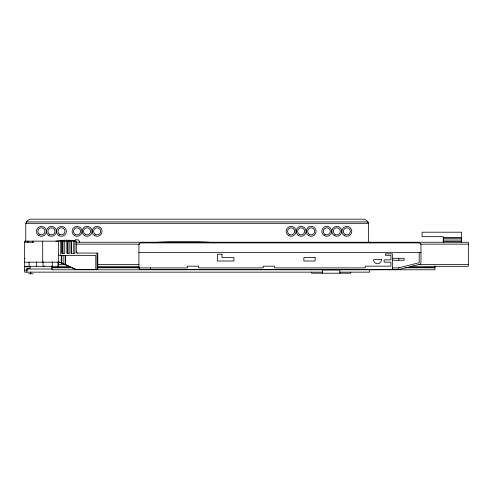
<?xml version="1.0" encoding="UTF-8"?>
<svg xmlns="http://www.w3.org/2000/svg" width="493" height="493" viewBox="0 0 493 493"><rect width="100%" height="100%" fill="white"/><g stroke="black" fill="none" stroke-linecap="round" stroke-linejoin="round"><path stroke-width="0.74" d="M322.588 272.142L24.65 272.142L24.65 241.151L76.323 241.151L76.31 251.96A1.085 1.048 90 0 0 76.403 252.398A1.122 1.085 89.3 0 0 76.816 252.897A1.171 1.128 88.4 0 0 77.21 253.057L97.787 253.075L97.787 269.437L75.651 269.437A152.972 9.157 24.1 0 0 65.643 264.815L61.57 263.089L61.57 255.392M24.65 258.843L25.02 258.203M55.863 241.151L65.372 240.165L75.25 240.498L75.25 239.826L78.159 239.826L79.576 241.243L79.613 242.236M157.76 242.236L168.908 241.78L198.118 241.78L209.266 242.236M368.382 223.323L25.956 223.323A6.902 6.033 0 0 1 26.542 221.918L367.796 221.918A6.803 5.947 0 0 1 368.197 222.744M443.269 237.774L461.664 237.774M443.269 238.131L461.664 238.131M443.269 240.054L461.664 240.054M443.269 241.681L461.664 241.681M24.65 242.266L33.567 242.266L33.567 241.151M75.83 242.236L468.35 242.236L468.35 266.319L410.626 266.319M75.86 244.134L139.655 244.134M420.621 244.134L468.35 244.134M138.921 252.656L420.973 252.656M58.519 255.392L95.79 255.392L95.79 269.437M24.65 262.19L60.214 262.19M58.125 264.421L65.051 264.421M97.38 264.421L138.94 264.421M419.093 264.421L468.35 264.421M24.65 266.306L69.55 266.306M97.38 266.319L138.94 266.319M24.65 266.787L30.042 266.787M51.962 267.434L71.953 267.434M97.331 267.434L139.624 267.434M407.224 267.434L434.906 267.434M51.962 267.773L72.724 267.773M97.331 267.773L139.624 267.773M404.913 267.773L434.906 267.773M26.881 269.018L52.246 269.018M322.638 269.776L51.962 269.776L51.962 265.955M339.554 269.776L434.906 269.776L434.906 265.844M24.65 270.133L27.731 270.133M339.868 272.142L369.688 272.142L369.688 269.221M28.551 273.812L33.013 273.812M59.585 262.19L61.57 263.089M461.664 242.236L461.664 232.203L422.082 232.203L422.082 236.665L443.269 236.665L443.269 242.236M420.973 262.405L420.973 244.91A2.009 2.009 0 0 0 418.964 242.907L140.924 242.907A2.009 2.009 0 0 0 138.921 244.91L138.921 267.545A2.009 2.009 0 0 0 140.924 269.548L398.671 269.548L419.451 264.353A2.009 2.009 0 0 0 420.899 262.935M419.198 252.656L419.198 262.714L398.467 267.896L392.446 267.896L392.446 260.23L404.149 260.23L404.149 258.289L392.446 258.289L392.446 253.858L385.353 253.858L385.353 255.282L390.931 255.282L390.931 259.873L384.133 259.873L384.133 262.159L390.931 262.159L390.931 266.158L365.184 266.158L365.184 267.896L274.428 267.896L274.428 266.177L263.225 266.177L263.225 267.896L198.673 267.896L198.673 266.177L187.469 266.177L187.469 267.896L138.952 267.896L139.636 269.079A2.101 2.034 -90 0 0 140.394 269.48M398.782 258.289L398.782 260.23M398.782 267.816L398.782 269.523M392.539 258.289L392.539 260.23M392.539 267.896L392.539 269.548M368.573 242.39L368.573 224.759A5.577 5.577 0 0 0 365.788 219.933L364.493 219.188L29.845 219.188L28.551 219.933A5.577 5.577 0 0 0 25.765 224.759L25.765 241.619M350.739 272.142L350.739 273.202L311.718 273.202L311.718 272.142M339.868 273.202L339.868 270.078L322.588 270.078L322.588 273.202M150.568 267.896L150.568 269.548M97.047 253.075L97.047 269.437M74.936 241.151L74.936 253.31L71.195 253.31L71.195 241.151M73.753 241.151L73.753 253.31M71.362 241.151L71.362 253.31M69.846 241.151L69.846 253.31L66.993 253.31L66.993 241.151M68.065 241.151L68.065 253.31M67.233 241.151L67.233 253.31M65.643 255.392L65.643 264.815M65.144 255.392L65.144 264.587M64.749 241.151L64.749 253.31L61.896 253.31L61.896 241.151M63.147 255.392L63.147 263.755M62.975 241.151L62.975 253.31M62.143 241.151L62.143 253.31M61.249 255.392L61.249 262.948M60.768 241.151L60.768 255.392M58.544 241.151L58.544 262.19M58.291 261.728L58.291 266.306M58.038 262.079L58.038 266.306M52.283 261.771L52.283 266.306M44.271 265.955L44.271 266.319M43.045 261.734L43.045 266.306M42.706 241.151L42.706 262.19M36.673 261.734L36.673 266.306M32.452 241.151L32.452 242.266M30.782 272.142L30.782 273.812M30.227 266.306L30.227 268.297L26.881 268.297L26.881 272.142M29.112 262.079L29.112 266.306M27.996 241.151L27.996 242.266M77.426 253.075A1.122 1.109 -90 0 1 76.31 251.96M75.959 269.437A155.4 9.305 24.1 0 0 70.037 266.695A155.683 9.324 24.1 0 0 68.737 266.097M60.873 262.492A155.683 9.324 24.1 0 1 68.083 265.795M222.016 254.228L217.468 254.228L217.468 261.007L233.935 261.007L233.935 257.568L222.016 257.568L222.016 254.228M315.107 257.568L303.867 257.568L303.867 261.007L315.107 261.007L315.107 257.568M381.385 259.583L373.602 259.583A3.901 3.901 0 0 0 377.49 263.749A3.901 3.901 0 0 0 381.385 259.583M39.163 234.07A3.513 3.513 0 0 0 44.838 231.889A3.513 3.513 0 0 0 40.112 228.062A3.513 3.513 0 0 0 39.163 234.07M38.892 235.636A4.961 4.961 0 0 0 46.336 231.34A4.961 4.961 0 0 0 38.892 227.045A4.961 4.961 0 0 0 38.892 235.636M85.326 234.378A3.513 3.513 0 0 0 90.595 231.34A3.513 3.513 0 0 0 85.326 228.296A3.513 3.513 0 0 0 85.326 234.378M75.293 234.378A3.513 3.513 0 0 0 80.556 231.34A3.513 3.513 0 0 0 75.293 228.296A3.513 3.513 0 0 0 75.293 234.378M59.684 234.378A3.513 3.513 0 0 0 64.953 231.34A3.513 3.513 0 0 0 59.684 228.296A3.513 3.513 0 0 0 59.684 234.378M95.359 234.378A3.513 3.513 0 0 0 100.627 231.34A3.513 3.513 0 0 0 95.359 228.296A3.513 3.513 0 0 0 95.359 234.378M58.957 235.636A4.961 4.961 0 0 0 66.401 231.34A4.961 4.961 0 0 0 58.957 227.045A4.961 4.961 0 0 0 58.957 235.636M49.651 234.378A3.513 3.513 0 0 0 54.92 231.34A3.513 3.513 0 0 0 49.651 228.296A3.513 3.513 0 0 0 49.651 234.378M48.924 235.636A4.961 4.961 0 0 0 56.368 231.34A4.961 4.961 0 0 0 48.924 227.045A4.961 4.961 0 0 0 48.924 235.636M309.407 234.378A3.513 3.513 0 0 0 314.67 231.34A3.513 3.513 0 0 0 309.407 228.296A3.513 3.513 0 0 0 309.407 234.378M308.68 235.636A4.961 4.961 0 0 0 316.118 231.34A4.961 4.961 0 0 0 308.68 227.045A4.961 4.961 0 0 0 308.68 235.636M299.368 234.378A3.513 3.513 0 0 0 304.637 231.34A3.513 3.513 0 0 0 299.368 228.296A3.513 3.513 0 0 0 299.368 234.378M298.647 235.636A4.961 4.961 0 0 0 306.085 231.34A4.961 4.961 0 0 0 298.647 227.045A4.961 4.961 0 0 0 298.647 235.636M289.336 234.378A3.513 3.513 0 0 0 294.604 231.34A3.513 3.513 0 0 0 289.336 228.296A3.513 3.513 0 0 0 289.336 234.378M288.615 235.636A4.961 4.961 0 0 0 296.053 231.34A4.961 4.961 0 0 0 288.615 227.045A4.961 4.961 0 0 0 288.615 235.636M345.075 234.378A3.513 3.513 0 0 0 350.344 231.34A3.513 3.513 0 0 0 345.075 228.296A3.513 3.513 0 0 0 345.075 234.378M335.043 234.378A3.513 3.513 0 0 0 340.312 231.34A3.513 3.513 0 0 0 335.043 228.296A3.513 3.513 0 0 0 335.043 234.378M344.354 235.636A4.961 4.961 0 0 0 351.792 231.34A4.961 4.961 0 0 0 344.354 227.045A4.961 4.961 0 0 0 344.354 235.636M325.01 234.378A3.513 3.513 0 0 0 330.279 231.34A3.513 3.513 0 0 0 325.01 228.296A3.513 3.513 0 0 0 325.01 234.378M334.322 235.636A4.961 4.961 0 0 0 341.76 231.34A4.961 4.961 0 0 0 334.322 227.045A4.961 4.961 0 0 0 334.322 235.636M324.289 235.636A4.961 4.961 0 0 0 331.727 231.34A4.961 4.961 0 0 0 324.289 227.045A4.961 4.961 0 0 0 324.289 235.636M84.599 235.636A4.961 4.961 0 0 0 92.043 231.34A4.961 4.961 0 0 0 84.599 227.045A4.961 4.961 0 0 0 84.599 235.636M94.631 235.636A4.961 4.961 0 0 0 102.076 231.34A4.961 4.961 0 0 0 94.631 227.045A4.961 4.961 0 0 0 94.631 235.636M74.566 235.636A4.961 4.961 0 0 0 82.011 231.34A4.961 4.961 0 0 0 74.566 227.045A4.961 4.961 0 0 0 74.566 235.636"/></g></svg>
